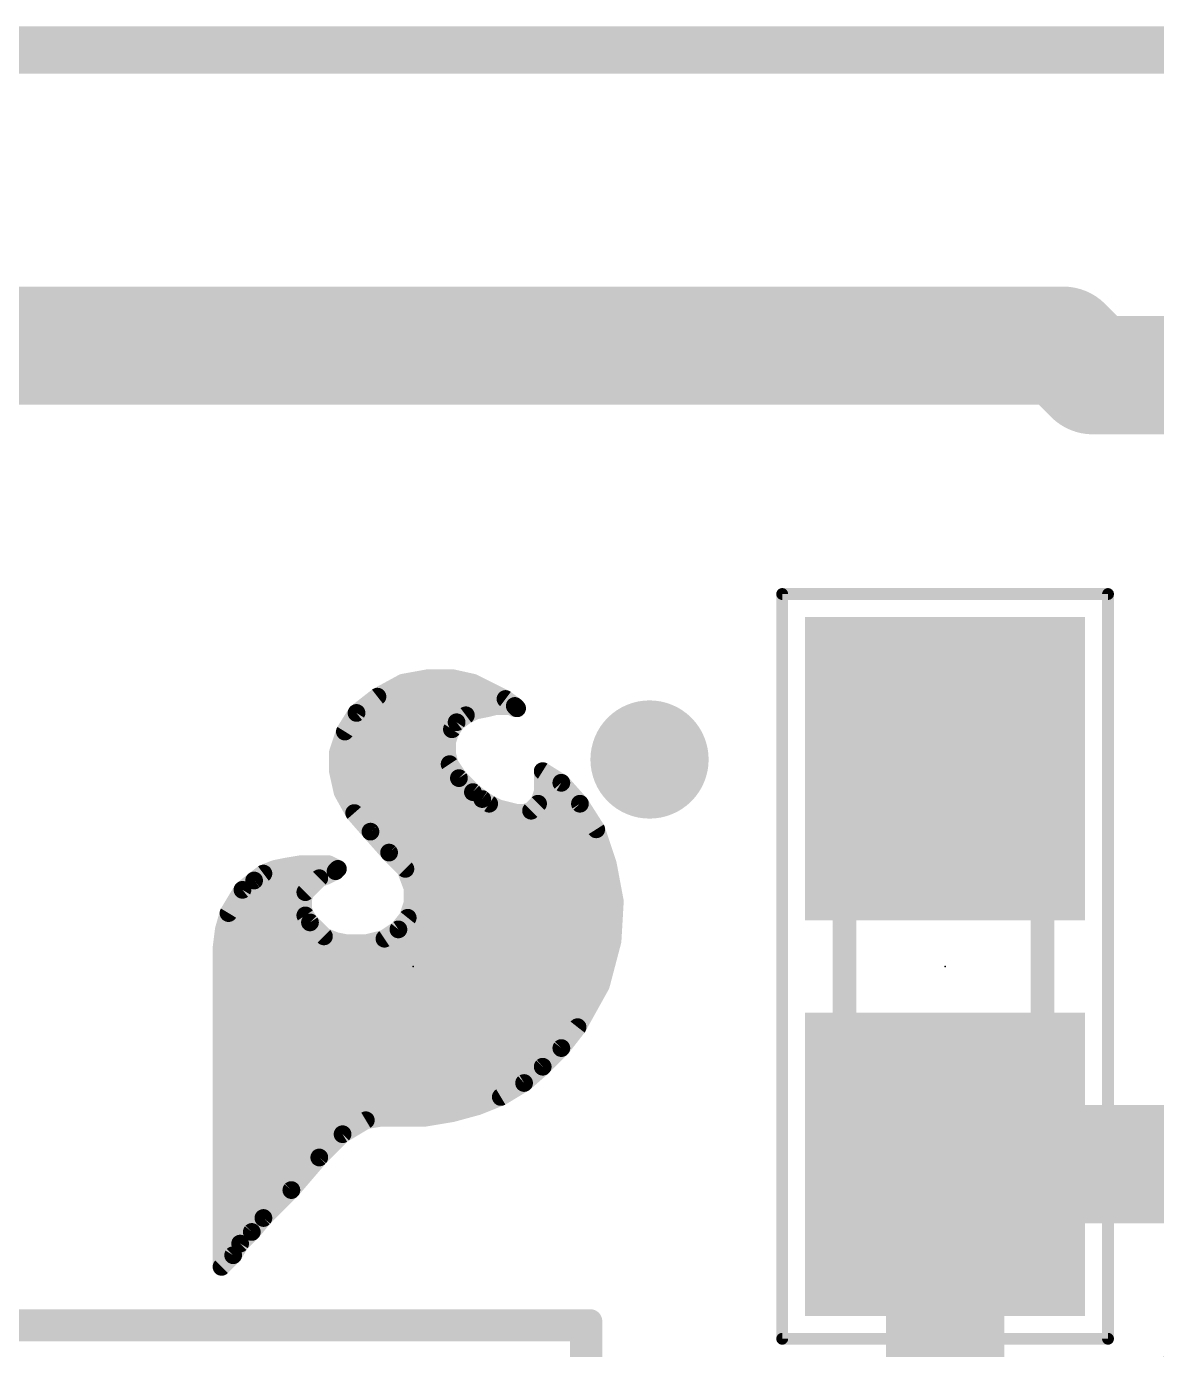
# Model space of a CAD drawing. Extents: x -22.2 to 64.4, y -24.7 to 14.1.
# Drawn here: x 14.85 to 19.7, y 8.39 to 14.07 of the extents above; entities that cross this region are included whole.
import ezdxf

# ---------------------------------------------------------------- set-up
doc = ezdxf.new("R2010")
doc.units = 0
for name, color, linetype in [('1', 12, 'CONTINUOUS'), ('16', 132, 'CONTINUOUS'), ('18', 110, 'CONTINUOUS'), ('20', 31, 'CONTINUOUS'), ('21', 253, 'CONTINUOUS'), ('23', 53, 'CONTINUOUS'), ('29', 253, 'CONTINUOUS'), ('39', 12, 'CONTINUOUS'), ('51', 253, 'CONTINUOUS')]:
    doc.layers.add(name, color=color, linetype=linetype)

# ---------------------------------------------------------------- blocks, each defined once
blk = doc.blocks.new('RECT')
blk.add_solid([(-0.5, -0.5), (0.5, -0.5), (-0.5, 0.5), (0.5, 0.5)])
blk = doc.blocks.new('ROUNDV')
at = {"const_width": 0.5}
blk.add_lwpolyline([(0, -0.25, 1), (0, 0.25, 1), (0, -0.25)], format="xyb", dxfattribs=at)

msp = doc.modelspace()

# ---------------------------------------------------------------- linework, layer by layer
at = {"layer": '1'}
for points, const_width in [([(0, 13.97), (38.1, 13.97)], 0.2032), ([(13.208, 12.7), (19.304, 12.7)], 0.508), ([(19.304, 12.7), (19.431, 12.573)], 0.508), ([(19.431, 12.573), (21.983, 12.573)], 0.508), ([(19.851, 9.183), (20.066, 9.398)], 0.508), ([(18.796, 9.183), (18.796, 8.112)], 0.508), ([(18.796, 9.183), (19.851, 9.183)], 0.508), ([(18.542, 6.985), (20.066, 8.509)], 0.254)]:
    msp.add_lwpolyline(points, dxfattribs=dict(at, const_width=const_width))
at = {"layer": '1', "const_width": 0.254}
for points in [[(19.3938, 12.7898, 1), (19.2142, 12.6102)], [(19.304, 12.573, 1), (19.304, 12.827)], [(19.431, 12.7, 1), (19.431, 12.446)], [(19.3412, 12.4832, 1), (19.5208, 12.6628)], [(18.923, 9.183, 1), (18.669, 9.183)], [(18.796, 9.31, 1), (18.796, 9.056)], [(19.7612, 9.2728, 1), (19.9408, 9.0932)]]:
    msp.add_lwpolyline(points, format="xyb", dxfattribs=at)
at = {"layer": '16', "const_width": 0.2032}
msp.add_lwpolyline([(0, 13.97), (38.1, 13.97)], dxfattribs=at)
at = {"layer": '20', "const_width": 0.2032}
msp.add_lwpolyline([(38.1, 13.97), (0, 13.97)], dxfattribs=at)
at = {"layer": '21'}
for points, const_width in [([(16.467, 11.252), (16.357, 11.192)], 0.0762), ([(16.577, 11.272), (16.467, 11.252)], 0.0762), ([(16.677, 11.272), (16.577, 11.272)], 0.0762), ([(16.767, 11.252), (16.677, 11.272)], 0.0762), ([(16.907, 11.182), (16.767, 11.252)], 0.0762), ([(16.357, 11.192), (16.267, 11.122)], 0.0762), ([(16.3742, 11.2014), (16.8682, 11.2014)], 0.0762), ([(16.947, 11.152), (16.907, 11.182)], 0.0762), ([(16.267, 11.122), (16.217, 11.042)], 0.0762), ([(16.2711, 11.1252), (16.7634, 11.1252)], 0.0762), ([(16.697, 11.082), (16.737, 11.112)], 0.0762), ([(16.737, 11.112), (16.777, 11.132)], 0.0762), ([(16.777, 11.132), (16.827, 11.142)], 0.0762), ([(16.827, 11.142), (16.867, 11.152)], 0.0762), ([(16.867, 11.152), (16.927, 11.152)], 0.0762), ([(16.927, 11.152), (16.947, 11.142)], 0.0762), ([(16.957, 11.142), (16.947, 11.152)], 0.0762), ([(16.947, 11.142), (16.957, 11.142)], 0.0762), ([(16.2214, 11.049), (16.6755, 11.049)], 0.0762), ([(16.667, 11.032), (16.677, 11.052)], 0.0762), ([(16.677, 11.052), (16.697, 11.082)], 0.0762), ([(16.217, 11.042), (16.187, 10.952)], 0.0762), ([(16.657, 11.002), (16.667, 11.032)], 0.0762), ([(16.657, 10.942), (16.657, 11.002)], 0.0762), ([(16.187, 10.952), (16.187, 10.872)], 0.0762), ([(16.1939, 10.9728), (16.657, 10.9728)], 0.0762), ([(16.667, 10.902), (16.657, 10.942)], 0.0762), ([(16.187, 10.8966), (16.6706, 10.8966)], 0.0762), ([(16.707, 10.842), (16.667, 10.902)], 0.0762), ([(16.187, 10.872), (16.207, 10.782)], 0.0762), ([(16.1985, 10.8204), (16.7286, 10.8204)], 0.0762), ([(16.767, 10.782), (16.707, 10.842)], 0.0762), ([(17.067, 10.872), (17.067, 10.782)], 0.0762), ([(17.147, 10.822), (17.067, 10.872)], 0.0762), ([(17.067, 10.8204), (17.1484, 10.8204)], 0.0762), ([(17.227, 10.732), (17.147, 10.822)], 0.0762), ([(16.207, 10.782), (16.257, 10.692)], 0.0762), ([(16.807, 10.752), (16.767, 10.782)], 0.0762), ([(17.067, 10.782), (17.057, 10.752)], 0.0762), ([(16.228, 10.7442), (16.8187, 10.7442)], 0.0762), ([(16.837, 10.732), (16.807, 10.752)], 0.0762), ([(16.877, 10.712), (16.837, 10.732)], 0.0762), ([(16.957, 10.692), (16.877, 10.712)], 0.0762), ([(17.047, 10.732), (17.017, 10.702)], 0.0762), ([(17.057, 10.752), (17.047, 10.732)], 0.0762), ([(17.0531, 10.7442), (17.2162, 10.7442)], 0.0762), ([(17.297, 10.622), (17.227, 10.732)], 0.0762), ([(16.257, 10.692), (16.327, 10.612)], 0.0762), ([(16.278, 10.668), (17.2677, 10.668)], 0.0762), ([(16.987, 10.692), (16.957, 10.692)], 0.0762), ([(17.017, 10.702), (16.987, 10.692)], 0.0762), ([(16.327, 10.612), (16.407, 10.522)], 0.0762), ([(17.347, 10.472), (17.297, 10.622)], 0.0762), ([(16.345, 10.5918), (17.3071, 10.5918)], 0.0762), ([(16.407, 10.522), (16.477, 10.452)], 0.0762), ([(16.4134, 10.5156), (17.3325, 10.5156)], 0.0762), ([(15.867, 10.432), (15.827, 10.402)], 0.0762), ([(15.917, 10.452), (15.867, 10.432)], 0.0762), ([(15.8855, 10.4394), (16.1718, 10.4394)], 0.0762), ([(15.967, 10.462), (15.917, 10.452)], 0.0762), ([(16.027, 10.472), (15.967, 10.462)], 0.0762), ([(16.147, 10.472), (16.027, 10.472)], 0.0762), ([(16.107, 10.412), (16.137, 10.422)], 0.0762), ([(16.137, 10.422), (16.177, 10.442)], 0.0762), ([(16.187, 10.452), (16.147, 10.472)], 0.0762), ([(16.177, 10.442), (16.187, 10.452)], 0.0762), ([(16.477, 10.452), (16.507, 10.372)], 0.0762), ([(16.4817, 10.4394), (17.3531, 10.4394)], 0.0762), ([(17.377, 10.312), (17.347, 10.472)], 0.0762), ([(15.827, 10.402), (15.777, 10.362)], 0.0762), ([(16.047, 10.352), (16.107, 10.412)], 0.0762), ([(16.507, 10.372), (16.507, 10.302)], 0.0762), ([(15.777, 10.362), (15.717, 10.262)], 0.0762), ([(15.7785, 10.3632), (16.0582, 10.3632)], 0.0762), ([(16.037, 10.322), (16.047, 10.352)], 0.0762), ([(16.037, 10.282), (16.037, 10.322)], 0.0762), ([(16.507, 10.3632), (17.3674, 10.3632)], 0.0762), ([(17.367, 10.142), (17.377, 10.312)], 0.0762), ([(15.717, 10.262), (15.697, 10.192)], 0.0762), ([(15.732, 10.287), (16.037, 10.287)], 0.0762), ([(16.047, 10.252), (16.037, 10.282)], 0.0762), ([(16.067, 10.222), (16.047, 10.252)], 0.0762), ([(16.507, 10.302), (16.487, 10.242)], 0.0762), ([(16.502, 10.287), (17.3755, 10.287)], 0.0762), ([(15.7024, 10.2108), (16.0782, 10.2108)], 0.0762), ([(16.127, 10.162), (16.067, 10.222)], 0.0762), ([(16.487, 10.242), (16.447, 10.192)], 0.0762), ([(16.462, 10.2108), (17.371, 10.2108)], 0.0762), ([(15.697, 10.192), (15.687, 10.112)], 0.0762), ([(16.177, 10.142), (16.127, 10.162)], 0.0762), ([(16.227, 10.132), (16.177, 10.142)], 0.0762), ([(16.387, 10.152), (16.307, 10.132)], 0.0762), ([(16.447, 10.192), (16.387, 10.152)], 0.0762), ([(17.317, 9.952), (17.367, 10.142)], 0.0762), ([(15.687, 10.112), (15.687, 8.742)], 0.0762), ([(15.6898, 10.1346), (16.214, 10.1346)], 0.0762), ([(16.307, 10.132), (16.227, 10.132)], 0.0762), ([(16.3174, 10.1346), (17.3651, 10.1346)], 0.0762), ([(15.687, 10.0584), (17.345, 10.0584)], 0.0762), ([(15.687, 9.9822), (17.3249, 9.9822)], 0.0762), ([(17.217, 9.772), (17.317, 9.952)], 0.0762), ([(15.687, 9.906), (17.2914, 9.906)], 0.0762), ([(15.687, 9.8298), (17.2491, 9.8298)], 0.0762), ([(15.687, 9.7536), (17.2027, 9.7536)], 0.0762), ([(17.147, 9.682), (17.217, 9.772)], 0.0762), ([(15.687, 9.6774), (17.1424, 9.6774)], 0.0762), ([(17.067, 9.602), (17.147, 9.682)], 0.0762), ([(15.687, 9.6012), (17.0661, 9.6012)], 0.0762), ([(16.987, 9.532), (17.067, 9.602)], 0.0762), ([(15.687, 9.525), (16.9753, 9.525)], 0.0762), ([(16.887, 9.472), (16.987, 9.532)], 0.0762), ([(16.787, 9.432), (16.887, 9.472)], 0.0762), ([(15.687, 9.4488), (16.829, 9.4488)], 0.0762), ([(16.557, 9.382), (16.677, 9.402)], 0.0762), ([(16.677, 9.402), (16.787, 9.432)], 0.0762), ([(15.687, 9.3726), (16.3106, 9.3726)], 0.0762), ([(16.207, 9.312), (16.307, 9.372)], 0.0762), ([(16.307, 9.372), (16.367, 9.382)], 0.0762), ([(16.367, 9.382), (16.557, 9.382)], 0.0762), ([(15.687, 9.2964), (16.1914, 9.2964)], 0.0762), ([(16.107, 9.212), (16.207, 9.312)], 0.0762), ([(15.687, 9.2202), (16.1152, 9.2202)], 0.0762), ([(15.987, 9.072), (16.107, 9.212)], 0.0762), ([(15.687, 9.144), (16.0487, 9.144)], 0.0762), ([(15.687, 9.0678), (15.9828, 9.0678)], 0.0762), ([(15.867, 8.952), (15.987, 9.072)], 0.0762), ([(15.687, 8.9916), (15.9066, 8.9916)], 0.0762), ([(15.817, 8.892), (15.867, 8.952)], 0.0762), ([(15.687, 8.9154), (15.8365, 8.9154)], 0.0762), ([(15.767, 8.842), (15.817, 8.892)], 0.0762), ([(15.687, 8.8392), (15.7653, 8.8392)], 0.0762), ([(15.737, 8.792), (15.767, 8.842)], 0.0762), ([(15.687, 8.742), (15.737, 8.792)], 0.0762), ([(15.687, 8.763), (15.708, 8.763)], 0.0762), ([(14.224, 8.509), (17.272, 8.509)], 0.1016), ([(17.272, 8.509), (17.272, 8.315)], 0.1016)]:
    msp.add_lwpolyline(points, dxfattribs=dict(at, const_width=const_width))
for points, const_width in [([(16.4636, 11.2707, 1), (16.4704, 11.2333)], 0.0381), ([(16.4761, 11.2353, 1), (16.4579, 11.2687)], 0.0381), ([(16.577, 11.2911, 1), (16.577, 11.253)], 0.0381), ([(16.5804, 11.2533, 1), (16.5736, 11.2907)], 0.0381), ([(16.6811, 11.2906, 1), (16.6729, 11.2534)], 0.0381), ([(16.677, 11.253, 1), (16.677, 11.2911)], 0.0381), ([(16.7755, 11.269, 1), (16.7585, 11.235)], 0.0381), ([(16.7629, 11.2334, 1), (16.7711, 11.2706)], 0.0381), ([(16.3479, 11.2087, 1), (16.3661, 11.1753)], 0.0381), ([(16.3687, 11.177, 1), (16.3453, 11.207)], 0.0381), ([(16.3742, 11.2205, 1), (16.3742, 11.1824)], 0.0381), ([(16.8682, 11.1824, 1), (16.8682, 11.2205)], 0.0381), ([(16.9184, 11.1972, 1), (16.8956, 11.1668)], 0.0381), ([(16.8985, 11.165, 1), (16.9155, 11.199)], 0.0381), ([(16.2553, 11.137, 1), (16.2787, 11.107)], 0.0381), ([(16.2832, 11.1119, 1), (16.2508, 11.1321)], 0.0381), ([(16.2711, 11.1443, 1), (16.2711, 11.1062)], 0.0381), ([(16.7285, 11.129, 1), (16.7455, 11.095)], 0.0381), ([(16.7484, 11.0968, 1), (16.7256, 11.1272)], 0.0381), ([(16.7733, 11.1507, 1), (16.7807, 11.1133)], 0.0381), ([(16.7634, 11.1062, 1), (16.7634, 11.1443)], 0.0381), ([(16.7855, 11.115, 1), (16.7685, 11.149)], 0.0381), ([(16.8224, 11.1605, 1), (16.8316, 11.1235)], 0.0381), ([(16.8307, 11.1233, 1), (16.8233, 11.1607)], 0.0381), ([(16.867, 11.1711, 1), (16.867, 11.133)], 0.0381), ([(16.8716, 11.1335, 1), (16.8624, 11.1705)], 0.0381), ([(16.9355, 11.169, 1), (16.9185, 11.135)], 0.0381), ([(16.927, 11.133, 1), (16.927, 11.1711)], 0.0381), ([(16.9605, 11.1655, 1), (16.9335, 11.1385)], 0.0381), ([(16.947, 11.1611, 1), (16.947, 11.123)], 0.0381), ([(16.9356, 11.1368, 1), (16.9584, 11.1672)], 0.0381), ([(16.9385, 11.125, 1), (16.9555, 11.159)], 0.0381), ([(16.9435, 11.1285, 1), (16.9705, 11.1555)], 0.0381), ([(16.957, 11.123, 1), (16.957, 11.1611)], 0.0381), ([(16.2214, 11.0681, 1), (16.2214, 11.03)], 0.0381), ([(16.694, 11.0435, 1), (16.66, 11.0605)], 0.0381), ([(16.6755, 11.03, 1), (16.6755, 11.0681)], 0.0381), ([(16.6856, 11.0972, 1), (16.7084, 11.0668)], 0.0381), ([(16.7129, 11.0714, 1), (16.6811, 11.0926)], 0.0381), ([(16.2008, 11.0521, 1), (16.2332, 11.0319)], 0.0381), ([(16.2351, 11.036, 1), (16.1989, 11.048)], 0.0381), ([(16.6761, 11.002, 1), (16.638, 11.002)], 0.0381), ([(16.65, 11.0405, 1), (16.684, 11.0235)], 0.0381), ([(16.6851, 11.026, 1), (16.6489, 11.038)], 0.0381), ([(16.6611, 11.0626, 1), (16.6929, 11.0414)], 0.0381), ([(16.2061, 10.952, 1), (16.168, 10.952)], 0.0381), ([(16.1689, 10.958, 1), (16.2051, 10.946)], 0.0381), ([(16.1939, 10.9919, 1), (16.1939, 10.9538)], 0.0381), ([(16.6389, 11.008, 1), (16.6751, 10.996)], 0.0381), ([(16.6755, 10.9466, 1), (16.6385, 10.9374)], 0.0381), ([(16.657, 10.9538, 1), (16.657, 10.9919)], 0.0381), ([(16.187, 10.9157, 1), (16.187, 10.8776)], 0.0381), ([(16.638, 10.942, 1), (16.6761, 10.942)], 0.0381), ([(16.6829, 10.9126, 1), (16.6511, 10.8914)], 0.0381), ([(16.6485, 10.8974, 1), (16.6855, 10.9066)], 0.0381), ([(16.6706, 10.8776, 1), (16.6706, 10.9157)], 0.0381), ([(16.2056, 10.8761, 1), (16.1684, 10.8679)], 0.0381), ([(16.168, 10.872, 1), (16.2061, 10.872)], 0.0381), ([(16.1985, 10.8395, 1), (16.1985, 10.8014)], 0.0381), ([(16.7205, 10.8555, 1), (16.6935, 10.8285)], 0.0381), ([(16.6911, 10.8314, 1), (16.7229, 10.8526)], 0.0381), ([(16.7286, 10.8014, 1), (16.7286, 10.8395)], 0.0381), ([(17.0861, 10.872, 1), (17.048, 10.872)], 0.0381), ([(17.0771, 10.8882, 1), (17.0569, 10.8558)], 0.0381), ([(17.067, 10.8395, 1), (17.067, 10.8014)], 0.0381), ([(17.1612, 10.8347, 1), (17.1328, 10.8093)], 0.0381), ([(17.1484, 10.8014, 1), (17.1484, 10.8395)], 0.0381), ([(16.2237, 10.7913, 1), (16.1903, 10.7727)], 0.0381), ([(16.1884, 10.7779, 1), (16.2256, 10.7861)], 0.0381), ([(16.7784, 10.7972, 1), (16.7556, 10.7668)], 0.0381), ([(16.7535, 10.7685, 1), (16.7805, 10.7955)], 0.0381), ([(17.0851, 10.776, 1), (17.0489, 10.788)], 0.0381), ([(17.1369, 10.8058, 1), (17.1571, 10.8382)], 0.0381), ([(16.228, 10.7633, 1), (16.228, 10.7252)], 0.0381), ([(16.8176, 10.7679, 1), (16.7964, 10.7361)], 0.0381), ([(16.7956, 10.7368, 1), (16.8184, 10.7672)], 0.0381), ([(16.8455, 10.749, 1), (16.8285, 10.715)], 0.0381), ([(16.8187, 10.7252, 1), (16.8187, 10.7633)], 0.0381), ([(16.8264, 10.7161, 1), (16.8476, 10.7479)], 0.0381), ([(16.8816, 10.7305, 1), (16.8724, 10.6935)], 0.0381), ([(16.8685, 10.695, 1), (16.8855, 10.729)], 0.0381), ([(17.03, 10.7405, 1), (17.064, 10.7235)], 0.0381), ([(17.0605, 10.7185, 1), (17.0335, 10.7455)], 0.0381), ([(17.0531, 10.7633, 1), (17.0531, 10.7252)], 0.0381), ([(17.0389, 10.758, 1), (17.0751, 10.746)], 0.0381), ([(17.074, 10.7435, 1), (17.04, 10.7605)], 0.0381), ([(17.048, 10.782, 1), (17.0861, 10.782)], 0.0381), ([(17.2431, 10.7422, 1), (17.2109, 10.7218)], 0.0381), ([(17.2128, 10.7193, 1), (17.2412, 10.7447)], 0.0381), ([(17.2162, 10.7252, 1), (17.2162, 10.7633)], 0.0381), ([(16.2713, 10.7045, 1), (16.2427, 10.6795)], 0.0381), ([(16.2403, 10.6827, 1), (16.2737, 10.7013)], 0.0381), ([(16.278, 10.6871, 1), (16.278, 10.649)], 0.0381), ([(16.957, 10.7111, 1), (16.957, 10.673)], 0.0381), ([(16.9524, 10.6735, 1), (16.9616, 10.7105)], 0.0381), ([(16.981, 10.7101, 1), (16.993, 10.6739)], 0.0381), ([(16.987, 10.673, 1), (16.987, 10.7111)], 0.0381), ([(17.0035, 10.7155, 1), (17.0305, 10.6885)], 0.0381), ([(17.023, 10.6839, 1), (17.011, 10.7201)], 0.0381), ([(17.2677, 10.649, 1), (17.2677, 10.6871)], 0.0381), ([(16.3412, 10.6247, 1), (16.3128, 10.5993)], 0.0381), ([(16.3127, 10.5995, 1), (16.3413, 10.6245)], 0.0381), ([(17.3151, 10.628, 1), (17.2789, 10.616)], 0.0381), ([(17.2809, 10.6118, 1), (17.3131, 10.6322)], 0.0381), ([(16.345, 10.6109, 1), (16.345, 10.5728)], 0.0381), ([(17.3071, 10.5728, 1), (17.3071, 10.6109)], 0.0381), ([(16.4205, 10.5355, 1), (16.3935, 10.5085)], 0.0381), ([(16.3928, 10.5093, 1), (16.4212, 10.5347)], 0.0381), ([(16.4134, 10.5347, 1), (16.4134, 10.4966)], 0.0381), ([(17.3325, 10.4966, 1), (17.3325, 10.5347)], 0.0381), ([(15.8599, 10.4497, 1), (15.8741, 10.4143)], 0.0381), ([(15.8784, 10.4168, 1), (15.8556, 10.4472)], 0.0381), ([(15.8855, 10.4585, 1), (15.8855, 10.4204)], 0.0381), ([(15.9133, 10.4707, 1), (15.9207, 10.4333)], 0.0381), ([(15.9241, 10.4343, 1), (15.9099, 10.4697)], 0.0381), ([(15.9639, 10.4808, 1), (15.9701, 10.4432)], 0.0381), ([(15.9707, 10.4433, 1), (15.9633, 10.4807)], 0.0381), ([(16.027, 10.4911, 1), (16.027, 10.453)], 0.0381), ([(16.0301, 10.4532, 1), (16.0239, 10.4908)], 0.0381), ([(16.1555, 10.489, 1), (16.1385, 10.455)], 0.0381), ([(16.143, 10.4039, 1), (16.131, 10.4401)], 0.0381), ([(16.147, 10.453, 1), (16.147, 10.4911)], 0.0381), ([(16.1635, 10.4555, 1), (16.1905, 10.4285)], 0.0381), ([(16.1855, 10.425, 1), (16.1685, 10.459)], 0.0381), ([(16.1718, 10.4204, 1), (16.1718, 10.4585)], 0.0381), ([(16.2005, 10.4385, 1), (16.1735, 10.4655)], 0.0381), ([(16.1785, 10.435, 1), (16.1955, 10.469)], 0.0381), ([(16.4948, 10.4587, 1), (16.4592, 10.4453)], 0.0381), ([(16.4817, 10.4585, 1), (16.4817, 10.4204)], 0.0381), ([(16.4635, 10.4385, 1), (16.4905, 10.4655)], 0.0381), ([(17.3657, 10.4755, 1), (17.3283, 10.4685)], 0.0381), ([(17.3289, 10.466, 1), (17.3651, 10.478)], 0.0381), ([(17.3531, 10.4204, 1), (17.3531, 10.4585)], 0.0381), ([(15.8156, 10.4172, 1), (15.8384, 10.3868)], 0.0381), ([(15.8389, 10.3871, 1), (15.8151, 10.4169)], 0.0381), ([(16.101, 10.4301, 1), (16.113, 10.3939)], 0.0381), ([(16.1205, 10.3985, 1), (16.0935, 10.4255)], 0.0381), ([(16.1285, 10.439, 1), (16.1455, 10.405)], 0.0381), ([(16.5261, 10.372, 1), (16.488, 10.372)], 0.0381), ([(15.7651, 10.3769, 1), (15.7889, 10.3471)], 0.0381), ([(15.7785, 10.3823, 1), (15.7785, 10.3442)], 0.0381), ([(15.7933, 10.3522, 1), (15.7607, 10.3718)], 0.0381), ([(16.056, 10.322, 1), (16.0179, 10.322)], 0.0381), ([(16.0189, 10.328, 1), (16.0551, 10.316)], 0.0381), ([(16.0335, 10.3655, 1), (16.0605, 10.3385)], 0.0381), ([(16.0651, 10.346, 1), (16.0289, 10.358)], 0.0381), ([(16.0582, 10.3442, 1), (16.0582, 10.3823)], 0.0381), ([(16.507, 10.3823, 1), (16.507, 10.3442)], 0.0381), ([(16.4892, 10.3653, 1), (16.5248, 10.3787)], 0.0381), ([(17.396, 10.3109, 1), (17.358, 10.3131)], 0.0381), ([(17.3674, 10.3442, 1), (17.3674, 10.3823)], 0.0381), ([(15.7007, 10.2718, 1), (15.7333, 10.2522)], 0.0381), ([(15.7353, 10.2568, 1), (15.6987, 10.2672)], 0.0381), ([(15.732, 10.3061, 1), (15.732, 10.268)], 0.0381), ([(16.0551, 10.288, 1), (16.0189, 10.276)], 0.0381), ([(16.0179, 10.282, 1), (16.056, 10.282)], 0.0381), ([(16.0629, 10.2626, 1), (16.0311, 10.2414)], 0.0381), ([(16.037, 10.268, 1), (16.037, 10.3061)], 0.0381), ([(16.502, 10.3061, 1), (16.502, 10.268)], 0.0381), ([(16.488, 10.302, 1), (16.5261, 10.302)], 0.0381), ([(16.5251, 10.296, 1), (16.4889, 10.308)], 0.0381), ([(17.3583, 10.3085, 1), (17.3957, 10.3155)], 0.0381), ([(17.3755, 10.268, 1), (17.3755, 10.3061)], 0.0381), ([(15.7024, 10.2299, 1), (15.7024, 10.1918)], 0.0381), ([(16.0289, 10.246, 1), (16.0651, 10.258)], 0.0381), ([(16.0805, 10.2355, 1), (16.0535, 10.2085)], 0.0381), ([(16.0511, 10.2114, 1), (16.0829, 10.2326)], 0.0381), ([(16.0782, 10.1918, 1), (16.0782, 10.2299)], 0.0381), ([(16.462, 10.2299, 1), (16.462, 10.1918)], 0.0381), ([(16.4689, 10.248, 1), (16.5051, 10.236)], 0.0381), ([(16.5019, 10.2301, 1), (16.4721, 10.2539)], 0.0381), ([(17.371, 10.1918, 1), (17.371, 10.2299)], 0.0381), ([(15.6787, 10.1972, 1), (15.7153, 10.1868)], 0.0381), ([(15.7159, 10.1896, 1), (15.6781, 10.1944)], 0.0381), ([(16.1341, 10.1797, 1), (16.1199, 10.1443)], 0.0381), ([(16.1135, 10.1485, 1), (16.1405, 10.1755)], 0.0381), ([(16.1807, 10.1607, 1), (16.1733, 10.1233)], 0.0381), ([(16.1699, 10.1243, 1), (16.1841, 10.1597)], 0.0381), ([(16.3764, 10.1679, 1), (16.3976, 10.1361)], 0.0381), ([(16.3916, 10.1335, 1), (16.3824, 10.1705)], 0.0381), ([(16.4321, 10.2039, 1), (16.4619, 10.1801)], 0.0381), ([(16.4576, 10.1761, 1), (16.4364, 10.2079)], 0.0381), ([(17.3854, 10.1372, 1), (17.3486, 10.1468)], 0.0381), ([(15.7061, 10.112, 1), (15.668, 10.112)], 0.0381), ([(15.6681, 10.1144, 1), (15.7059, 10.1096)], 0.0381), ([(15.6898, 10.1537, 1), (15.6898, 10.1156)], 0.0381), ([(16.227, 10.151, 1), (16.227, 10.1129)], 0.0381), ([(16.214, 10.1156, 1), (16.214, 10.1537)], 0.0381), ([(16.2233, 10.1133, 1), (16.2307, 10.1507)], 0.0381), ([(16.3024, 10.1505, 1), (16.3116, 10.1135)], 0.0381), ([(16.3174, 10.1537, 1), (16.3174, 10.1156)], 0.0381), ([(16.307, 10.1129, 1), (16.307, 10.151)], 0.0381), ([(17.348, 10.1431, 1), (17.386, 10.1409)], 0.0381), ([(17.3651, 10.1156, 1), (17.3651, 10.1537)], 0.0381), ([(15.687, 10.0775, 1), (15.687, 10.0394)], 0.0381), ([(17.345, 10.0394, 1), (17.345, 10.0775)], 0.0381), ([(15.687, 10.0013, 1), (15.687, 9.9632)], 0.0381), ([(17.3249, 9.9632, 1), (17.3249, 10.0013)], 0.0381), ([(17.2986, 9.9568, 1), (17.3354, 9.9472)], 0.0381), ([(17.3337, 9.9427, 1), (17.3003, 9.9613)], 0.0381), ([(15.687, 9.9251, 1), (15.687, 9.887)], 0.0381), ([(17.2914, 9.887, 1), (17.2914, 9.9251)], 0.0381), ([(15.687, 9.8489, 1), (15.687, 9.8108)], 0.0381), ([(17.2491, 9.8108, 1), (17.2491, 9.8489)], 0.0381), ([(15.687, 9.7727, 1), (15.687, 9.7346)], 0.0381), ([(17.2003, 9.7813, 1), (17.2337, 9.7627)], 0.0381), ([(17.232, 9.7603, 1), (17.202, 9.7837)], 0.0381), ([(17.2027, 9.7346, 1), (17.2027, 9.7727)], 0.0381), ([(15.687, 9.6965, 1), (15.687, 9.6584)], 0.0381), ([(17.132, 9.6937, 1), (17.162, 9.6703)], 0.0381), ([(17.1605, 9.6685, 1), (17.1335, 9.6955)], 0.0381), ([(17.1424, 9.6584, 1), (17.1424, 9.6965)], 0.0381), ([(15.687, 9.6203, 1), (15.687, 9.5822)], 0.0381), ([(17.0535, 9.6155, 1), (17.0805, 9.5885)], 0.0381), ([(17.0795, 9.5877, 1), (17.0545, 9.6163)], 0.0381), ([(17.0661, 9.5822, 1), (17.0661, 9.6203)], 0.0381), ([(15.687, 9.5441, 1), (15.687, 9.506)], 0.0381), ([(16.9745, 9.5463, 1), (16.9995, 9.5177)], 0.0381), ([(16.9753, 9.506, 1), (16.9753, 9.5441)], 0.0381), ([(16.9968, 9.5157, 1), (16.9772, 9.5483)], 0.0381), ([(16.8772, 9.4883, 1), (16.8968, 9.4557)], 0.0381), ([(16.8941, 9.4543, 1), (16.8799, 9.4897)], 0.0381), ([(15.687, 9.4679, 1), (15.687, 9.4298)], 0.0381), ([(16.672, 9.4204, 1), (16.682, 9.3836)], 0.0381), ([(16.6801, 9.3832, 1), (16.6739, 9.4208)], 0.0381), ([(16.7799, 9.4497, 1), (16.7941, 9.4143)], 0.0381), ([(16.792, 9.4136, 1), (16.782, 9.4504)], 0.0381), ([(16.829, 9.4298, 1), (16.829, 9.4679)], 0.0381), ([(15.687, 9.3917, 1), (15.687, 9.3536)], 0.0381), ([(16.3039, 9.3908, 1), (16.3101, 9.3532)], 0.0381), ([(16.3168, 9.3557, 1), (16.2972, 9.3883)], 0.0381), ([(16.3106, 9.3536, 1), (16.3106, 9.3917)], 0.0381), ([(16.367, 9.401, 1), (16.367, 9.3629)], 0.0381), ([(16.3701, 9.3632, 1), (16.3639, 9.4008)], 0.0381), ([(16.5539, 9.4008, 1), (16.5601, 9.3632)], 0.0381), ([(16.557, 9.3629, 1), (16.557, 9.401)], 0.0381), ([(15.687, 9.3155, 1), (15.687, 9.2774)], 0.0381), ([(16.1972, 9.3283, 1), (16.2168, 9.2957)], 0.0381), ([(16.1914, 9.2774, 1), (16.1914, 9.3155)], 0.0381), ([(16.2205, 9.2985, 1), (16.1935, 9.3255)], 0.0381), ([(15.687, 9.2393, 1), (15.687, 9.2012)], 0.0381), ([(16.0935, 9.2255, 1), (16.1205, 9.1985)], 0.0381), ([(16.1215, 9.1996, 1), (16.0925, 9.2244)], 0.0381), ([(16.1152, 9.2012, 1), (16.1152, 9.2393)], 0.0381), ([(15.687, 9.1631, 1), (15.687, 9.125)], 0.0381), ([(16.0487, 9.125, 1), (16.0487, 9.1631)], 0.0381), ([(15.687, 9.0869, 1), (15.687, 9.0488)], 0.0381), ([(15.9725, 9.0844, 1), (16.0015, 9.0596)], 0.0381), ([(16.0005, 9.0585, 1), (15.9735, 9.0855)], 0.0381), ([(15.9828, 9.0488, 1), (15.9828, 9.0869)], 0.0381), ([(15.687, 9.0107, 1), (15.687, 8.9726)], 0.0381), ([(15.8535, 8.9655, 1), (15.8805, 8.9385)], 0.0381), ([(15.8816, 8.9398, 1), (15.8524, 8.9642)], 0.0381), ([(15.9066, 8.9726, 1), (15.9066, 9.0107)], 0.0381), ([(15.687, 8.9345, 1), (15.687, 8.8963)], 0.0381), ([(15.8305, 8.8785, 1), (15.8035, 8.9055)], 0.0381), ([(15.8365, 8.8963, 1), (15.8365, 8.9345)], 0.0381), ([(15.687, 8.8582, 1), (15.687, 8.8201)], 0.0381), ([(15.7535, 8.8555, 1), (15.7805, 8.8285)], 0.0381), ([(15.7833, 8.8322, 1), (15.7507, 8.8518)], 0.0381), ([(15.7653, 8.8201, 1), (15.7653, 8.8582)], 0.0381), ([(15.8024, 8.9042, 1), (15.8316, 8.8798)], 0.0381), ([(15.7207, 8.8018, 1), (15.7533, 8.7822)], 0.0381), ([(15.7505, 8.7785, 1), (15.7235, 8.8055)], 0.0381), ([(15.687, 8.782, 1), (15.687, 8.7439)], 0.0381), ([(15.6735, 8.7555, 1), (15.7005, 8.7285)], 0.0381), ([(15.668, 8.742, 1), (15.7061, 8.742)], 0.0381), ([(15.708, 8.7439, 1), (15.708, 8.782)], 0.0381), ([(17.2974, 8.509, 1), (17.2466, 8.509)], 0.0508), ([(17.272, 8.4836, 1), (17.272, 8.5344)], 0.0508)]:
    msp.add_lwpolyline(points, format="xyb", dxfattribs=dict(at, const_width=const_width))
at = {"layer": '23'}
for p in [(16.51, 10.033), (18.796, 10.033)]:
    msp.add_point(p, dxfattribs=at)
at = {"layer": '39', "const_width": 0.0508}
for points in [[(18.096, 8.433), (18.096, 11.633)], [(18.096, 11.633), (19.496, 11.633)], [(19.496, 11.633), (19.496, 8.433)], [(19.496, 8.433), (18.096, 8.433)]]:
    msp.add_lwpolyline(points, dxfattribs=at)
at = {"layer": '39', "const_width": 0.0254}
for points in [[(18.1087, 11.633, 1), (18.0833, 11.633)], [(18.096, 11.6457, 1), (18.096, 11.6203)], [(19.5087, 11.633, 1), (19.4833, 11.633)], [(19.496, 11.6203, 1), (19.496, 11.6457)], [(18.096, 8.4457, 1), (18.096, 8.4203)], [(18.0833, 8.433, 1), (18.1087, 8.433)], [(19.4833, 8.433, 1), (19.5087, 8.433)], [(19.496, 8.4203, 1), (19.496, 8.4457)]]:
    msp.add_lwpolyline(points, format="xyb", dxfattribs=at)
at = {"layer": '51'}
for points, const_width in [([(18.364, 9.677), (18.364, 10.389)], 0.1016), ([(19.215, 9.677), (19.215, 10.389)], 0.1016), ([(14.248, 8.485), (17.248, 8.485)], 0.127), ([(17.248, 8.485), (17.248, 5.485)], 0.127)]:
    msp.add_lwpolyline(points, dxfattribs=dict(at, const_width=const_width))
for points, const_width in [([(18.3894, 10.389, 1), (18.3386, 10.389)], 0.0508), ([(19.2404, 10.389, 1), (19.1896, 10.389)], 0.0508), ([(18.3386, 9.677, 1), (18.3894, 9.677)], 0.0508), ([(19.1896, 9.677, 1), (19.2404, 9.677)], 0.0508), ([(17.2797, 8.485, 1), (17.2163, 8.485)], 0.0635), ([(17.248, 8.4533, 1), (17.248, 8.5168)], 0.0635)]:
    msp.add_lwpolyline(points, format="xyb", dxfattribs=dict(at, const_width=const_width))

# ---------------------------------------------------------------- block references
at = {"layer": '1', "xscale": 1.1, "rotation": 90}
for p in [(18.796, 10.883), (18.796, 9.183)]:
    msp.add_blockref('RECT', p, dxfattribs=at)
at = {"layer": '18', "xscale": 0.508, "yscale": 0.508}
msp.add_blockref('ROUNDV', (17.526, 10.922), dxfattribs=at)
msp.add_blockref('ROUNDV', (17.526, 10.922), dxfattribs=at)
at = {"layer": '29', "xscale": 1.3032, "yscale": 1.2032, "rotation": 90}
for p in [(18.796, 10.883), (18.796, 9.183)]:
    msp.add_blockref('RECT', p, dxfattribs=at)
at = {"layer": '51', "xscale": 0.5001, "yscale": 0.95, "rotation": 90}
for p in [(18.7909, 10.6133), (18.7909, 9.4449)]:
    msp.add_blockref('RECT', p, dxfattribs=at)

doc.saveas('drawing.dxf')
